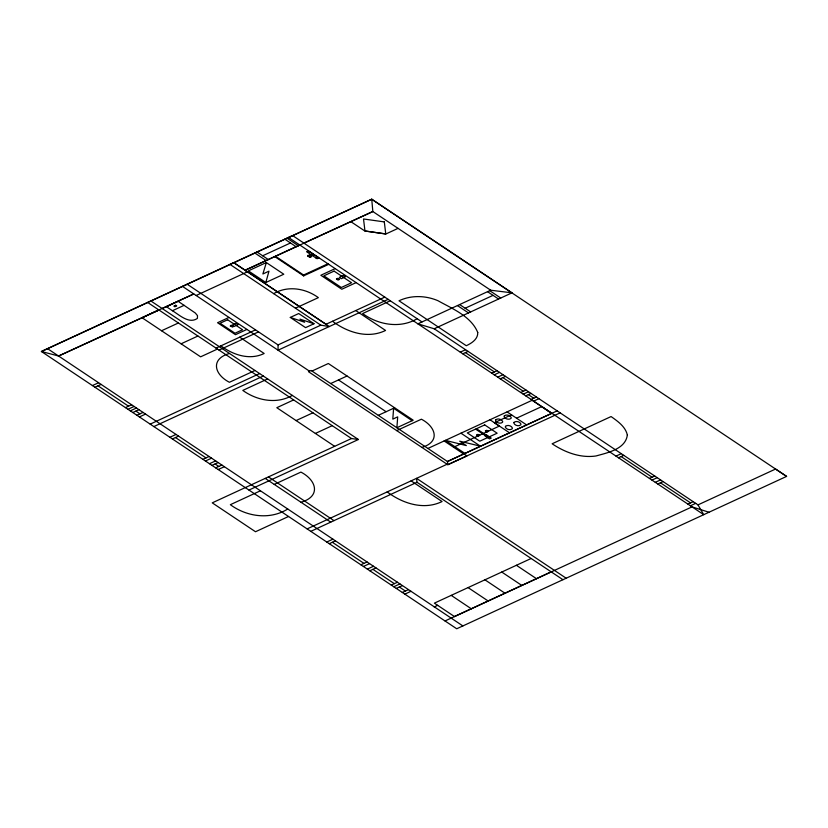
<?xml version="1.0" encoding="UTF-8"?>
<svg xmlns="http://www.w3.org/2000/svg" width="828" height="828" viewBox="0 0 828 828"><rect width="100%" height="100%" fill="white"/><g stroke="black" fill="none" stroke-linecap="round" stroke-linejoin="round"><path stroke-width="1.24" d="M187.118 284.19L278.063 344.914L278.063 350.203L388.146 299.353M265.819 282.524L283.787 274.223L266.316 262.559L248.348 270.859L265.819 282.524L268.976 271.17L262.869 273.985L266.347 262.579M233.765 262.652L41.4 351.496L456.725 628.773L786.6 476.4L371.741 199.227L229.956 264.401L320.819 325.166L329.306 326.532L233.765 262.652L326.015 324.276M511.973 292.843L490.693 290.214L417.892 323.841L434.193 328.768L511.973 292.843L371.741 199.227L41.4 351.496L58.581 356.019L158.986 310.024M158.872 309.951L142.043 317.724L200.614 356.827L217.443 349.054M162.205 308.534L193.793 293.94L58.581 356.019M196.132 295.503L247.468 271.801L245.129 270.238L299.777 244.995M172.441 310.728C179.241 314.785 189.022 324.359 197.406 318.397L197.499 315.644L195.315 313.015L178.134 301.299L166.428 306.712L172.441 310.728L184.147 305.315M307.612 252.405L309.403 251.577M313.139 254.072L307.84 255.49L307.685 256.318L310.583 257.311L311.525 255.842L314.05 254.682M315.965 257.984L317.786 257.177M161.563 330.755L178.403 322.982M398.051 228.362L385.879 233.982L364.806 230.971L350.803 221.625M302.841 275.351L327.909 263.77M303.597 275.859L328.747 264.329M273.695 293.65C287.72 285.349 305.594 288.268 318.356 297.645L295.441 308.192M228.963 317.455L217.547 322.723L235.483 334.698L246.899 329.43M335.185 268.624L320.84 275.258L341.798 289.241L356.133 282.617M181.084 343.796L197.923 336.023M92.436 385.569L98.584 382.733M94.941 387.245L101.088 384.399M216.025 348.102L255.521 329.865M219.037 350.109L258.522 331.873M290.297 317.434L298.711 313.543L313.998 323.748L305.573 327.64L290.297 317.434L304.621 322.237L299.953 319.122L313.998 323.748M229.47 353.442C210.25 358.928 214.152 374.391 229.408 382.288L254.993 370.478M125.463 407.614L131.611 404.778M127.967 409.291L134.115 406.455M130.306 410.854L136.454 408.007M278.063 344.914L320.819 325.166M132.811 412.52L138.959 409.684M325.963 324.297L384.803 297.117M136.899 415.252L143.047 412.416M390.278 300.771L362.612 313.553C378.199 324.855 399.976 328.861 417.167 318.728M139.404 416.929L145.552 414.083M150.189 424.122L259.63 373.573M153.863 426.575L263.304 376.026M267.641 378.924L242.801 390.402C256.939 400.597 276.645 404.468 292.325 395.401M312.032 371.047L328.343 363.513L413.203 420.2L396.902 427.734L397.688 416.867L392.803 419.134L393.611 408.256L412.116 420.707M169.895 437.277L176.043 434.441M172.4 438.954L178.548 436.118M465.16 308.233L493.043 295.358M293.65 399.924L276.811 407.697L334.657 446.323M330.724 383.53L347.036 375.995M202.912 459.333L209.06 456.487M205.416 460.999L211.575 458.163M296.093 420.572L312.932 412.799M209.484 463.711L215.632 460.875M211.989 465.388L218.137 462.541M460.285 352.148L465.553 349.706M215.704 467.861L221.852 465.025M462.79 353.815L468.058 351.382M218.209 469.538L224.357 466.702M315.375 433.448L332.214 425.675M378.313 415.325L394.614 407.79M491.739 373.149L497.017 370.716M248.949 490.062L358.389 439.513L351.496 438.54L212.247 502.855L255.51 531.742L288.537 516.486M494.254 374.815L499.522 372.383M497.721 377.133L502.989 374.701M500.226 378.81L505.504 376.378M260.437 490.787L230.35 504.687C246.806 516.796 269.887 520.129 287.761 509.023M274.244 484.411L300.906 472.095C316.751 480.302 321.078 496.479 300.999 502.265M396.705 430.601L421.39 419.206C435.911 426.731 440.61 441.893 421.876 447.399M520.729 392.493L525.997 390.06M523.234 394.169L528.502 391.737M525.739 395.846L531.007 393.404M531.141 399.448L536.409 397.016M427.91 448.455L532.145 400.286L551.717 413.348L447.43 461.496M533.646 401.125L538.914 398.692M511.58 414.787L494.357 422.735L499.377 426.089L453.558 447.244M516.631 418.161L541.698 406.589L551.717 413.348M463.928 453.91L466.93 455.917L447.803 464.715L308.451 371.679L311.09 370.468L447.472 461.517L557.151 410.854M307.116 528.895L447.089 464.239M560.152 412.861L447.803 464.715L447.472 461.517M310.79 531.348L417.012 482.279L562.947 579.703M326.77 542.019L332.918 539.173M329.275 543.685L335.423 540.85M360.904 564.799L367.052 561.964M363.409 566.476L369.557 563.63M367.342 569.105L373.49 566.259M616.001 456.104L621.279 453.672M369.847 570.771L375.995 567.936M618.516 457.78L623.784 455.338M391.271 585.075L397.419 582.239M393.776 586.752L399.924 583.906M396.281 588.418L402.429 585.582M402.336 592.465L408.483 589.629M649.462 478.439L654.731 476.007M404.84 594.142L410.988 591.295M651.967 480.116L657.235 477.673M655.29 482.331L660.558 479.898M657.794 483.997L663.062 481.565M531.038 558.527L434.379 603.146L454.479 616.57M434.203 606.934L437.66 605.34M687.913 504.107L693.181 501.675M690.417 505.784L695.696 503.352M454.427 616.539L551.086 571.92M445.019 620.959L692.042 506.871L709.006 512.242M434.193 328.768L697.983 504.883L775.577 469.041L786.6 476.4M262.673 255.769L290.504 242.977M245.109 270.238L372.838 211.533L490.693 290.214M303.876 243.101L372.838 211.533L371.741 199.227M232.627 325.663L230.815 325.404L230.256 326.056L232.792 327.132L233.03 325.932M489.721 290.669L500.754 298.028M487.526 291.684L498.559 299.043M459.654 304.559L470.677 311.918M457.46 305.573L468.482 312.932M421.99 321.947L292.626 235.587L288.527 237.481L703.738 514.674L697.983 504.883M465.429 352.604L494.378 371.927M502.865 377.599L523.358 391.282M528.378 394.625L533.781 398.237M621.145 456.559L652.091 477.218M660.423 482.786L690.542 502.896M311.359 254.9L306.546 251.691L308.326 250.863L318.894 257.912L317.103 258.74L312.259 255.5M310.8 255.159L311.701 255.759M275.496 256.276L304.331 275.517M274.772 256.608L303.679 275.91M355.74 310.552L385.558 330.455C367.942 339.107 347.367 332.411 332.535 321.264M507.109 411.909L526.577 424.899M490.021 419.796L509.489 432.796M460.958 433.189L480.437 446.188L459.706 441.169L466.33 445.588L445.423 440.361L464.86 453.382M444.118 440.941L463.69 454.013M338.507 379.938L386.045 411.671M182.429 286.353L309.506 371.192M239.716 337.162L264.163 353.484C249.777 360.553 233.01 354.953 220.931 345.835M150.841 300.947L358.389 439.513M566.166 578.223L416.556 478.346L417.012 482.279M147.622 302.437L351.496 438.54M411.102 480.861L442.069 501.54C423.822 510.503 402.522 503.476 387.183 491.904M516.403 565.286L536.451 578.679M501.747 572.034L521.826 585.437M484.908 579.807L504.956 593.2M468.058 587.59L488.116 600.973M451.219 595.373L471.267 608.756M268.448 476.897L333.974 520.636M265.229 478.387L330.755 522.126M47.548 348.66L462.873 625.927M98.014 385.827L128.537 406.196M135.885 411.102L139.973 413.834M175.474 437.536L205.986 457.905M215.063 463.959L218.778 466.443M332.349 542.268L363.978 563.382M372.921 569.353L394.345 583.657M399.355 587L405.409 591.047M287.026 238.164L298.37 245.761M284.832 239.178L296.176 246.775M257.001 251.971L268.344 259.568M254.796 252.985L266.14 260.572M477.746 332.483C478.077 339.169 471.639 343.216 466.299 345.721L399.003 300.792C411.195 294.985 425.633 295.461 437.929 300.688C452.44 308.823 471.091 316.244 477.746 332.483M627.345 434.99C625.585 449.159 607.535 452.74 595.953 455.98C580.376 458.257 564.903 452.347 552.131 443.777L611.085 416.556C617.729 421.286 625.419 426.555 627.345 434.99M495.775 419.848L495.599 420.572C496.552 423.036 500.567 424.06 502.524 422.29L502.699 421.566C501.747 419.113 497.731 418.088 495.775 419.848M505.494 426.337L505.328 427.062C506.27 429.525 510.286 430.55 512.242 428.78L512.418 428.055C511.466 425.602 507.45 424.578 505.494 426.337M504.304 415.904L504.128 416.639C505.08 419.092 509.096 420.117 511.052 418.357L511.228 417.633C510.276 415.17 506.26 414.145 504.304 415.904M514.022 422.394L513.857 423.129C514.799 425.582 518.814 426.606 520.781 424.847L520.947 424.122C519.994 421.659 515.989 420.634 514.022 422.394M232.689 326.398L230.919 326.149L232.689 326.398M478.957 435.362L477.176 435.114L478.957 435.362M487.764 431.284L485.995 431.036L487.764 431.284M338.849 279.305L337.079 279.057L338.849 279.305M339.511 279.398L338.062 280.071L336.406 278.964L337.855 278.291L339.511 279.398M479.619 435.456L478.17 436.118L476.514 435.021L477.963 434.348L479.619 435.456M488.437 431.378L486.988 432.05L485.332 430.943L486.781 430.27L488.437 431.378M175.712 305.242L173.849 306.101L174.863 306.784L176.726 305.925L175.712 305.242M309.165 252.25L308.492 251.991L309.165 252.25M316.524 257.156L316.575 257.229M227.617 319.763L220.051 323.262L234.997 333.239L242.563 329.741L227.617 319.763M334.088 271.108L323.851 275.838L341.312 287.492L351.548 282.762L334.088 271.108M236.083 323.282L231.985 325.176L233.993 326.511L238.091 324.617L236.083 323.282M343.413 275.476L339.314 277.37L341.322 278.705L345.421 276.811L343.413 275.476M475.572 429.101L467.334 432.909L479.764 441.2L488.002 437.401L475.572 429.101M484.711 424.909L476.473 428.718L488.903 437.018L497.142 433.21L484.711 424.909M486.564 434.969L484.815 435.776L489.493 438.902L491.242 438.095L486.564 434.969M384.316 221.904L363.523 218.975L364.962 230.991L385.755 233.931L384.316 221.904M310.614 257.28L307.902 255.49L310.614 257.28"/></g></svg>
